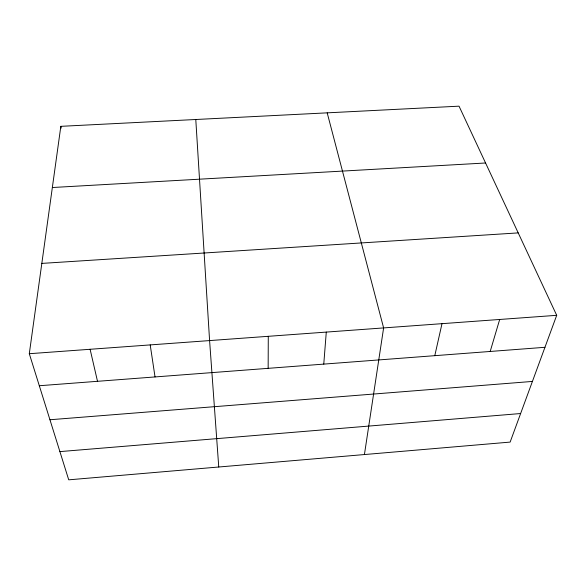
<?xml version="1.0" encoding="UTF-8"?>
<svg xmlns="http://www.w3.org/2000/svg" width="586" height="586" viewBox="0 0 586 586"><rect width="100%" height="100%" fill="white"/><g stroke="black" fill="none" stroke-linecap="round" stroke-linejoin="round"><path stroke-width="0.88" d="M268.154 368.345L268.278 336.313M323.765 364.111L326.285 332.094M29.3 353.71L60.834 126.334L459.036 106.169L556.7 315.319L510.135 442.093L68.723 479.831L29.3 353.71L556.7 315.319M364.426 454.553L383.618 327.918L327.193 112.849M434.79 355.673L441.998 323.67M490.182 351.468L499.682 319.473M59.904 451.608L520.624 413.533M49.942 419.752L532.418 381.427M39.313 385.735L544.951 347.3M41.826 263.4L518.214 232.898M52.352 187.52L485.567 162.989M90.112 349.285L97.503 381.31M60.834 126.334L61.2 128.085M150.206 344.912L155.034 376.937M218.754 467.005L209.59 340.591L195.783 119.5"/></g></svg>
